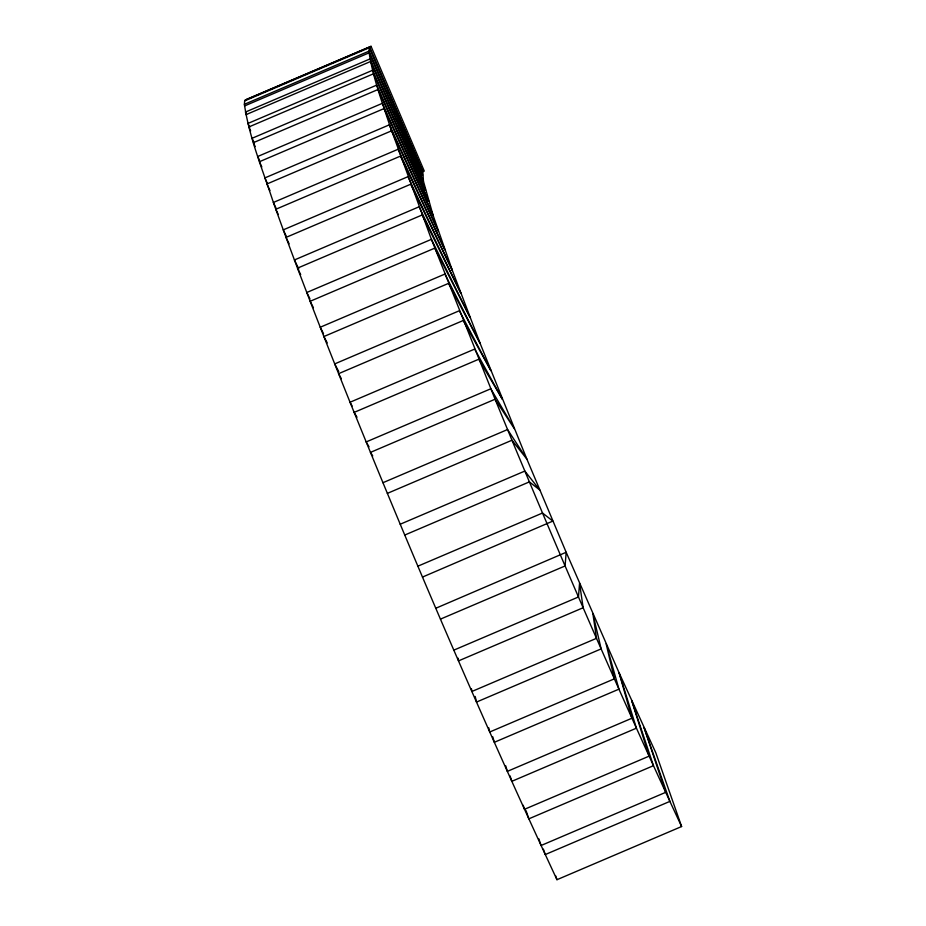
<?xml version="1.0" encoding="UTF-8"?>
<svg xmlns="http://www.w3.org/2000/svg" width="926" height="926" viewBox="0 0 926 926"><rect width="100%" height="100%" fill="white"/><g stroke="black" fill="none" stroke-linecap="round" stroke-linejoin="round"><path stroke-width="1.39" d="M244.395 104.314L244.661 100.888L246.397 99.464L371.025 46.3L424.258 171.067L422.823 171.761L423.46 181.299L433.044 215.202L452.363 270.473L480.108 343.326L526.871 459.111L566.168 552.278L619.135 672.889L655.77 752.664L681.605 826.536L556.977 879.7C483.638 722.488 415.161 563.031 350.04 402.243C323.44 336.057 297.339 269.651 273.378 202.458C262.834 170.095 249.36 138.148 244.395 104.314L369.023 51.15L369.289 47.724L371.025 46.3M244.962 100.17L369.59 47.006L422.823 171.761L369.289 47.724L244.661 100.888M244.499 105.969L369.138 52.817L369.023 51.15L422.557 175.188L369.138 52.817C373.317 79.613 383.271 105.113 391.548 130.832L438.449 231.407L389.476 124.778L264.848 177.931L267.232 183.14M245.922 114.685L370.55 61.521L423.46 181.299L370.03 58.928L245.402 112.081L246.547 114.72M391.548 130.832L266.919 183.996L269.964 190.524M382.924 482.712L507.552 429.548L526.871 459.111L511.974 440.232L495.063 399.233L431.412 239.336L389.476 124.778M387.346 493.384L511.974 440.232C566.018 570.069 622.04 699.118 681.605 826.536M400.206 524.232L524.834 471.068L539.731 489.947L529.371 481.89L404.743 535.054M417.881 566.18L542.509 513.027L552.868 521.083L422.488 577.072M435.799 608.255L566.168 552.278L565.091 565.96L440.463 619.124M453.844 650.133L578.472 596.969L579.56 583.287L583.149 607.734L458.52 660.886L458.115 658.178M372.75 455.951L370.435 452.397L495.063 399.233L514.393 428.807L490.792 388.781L366.152 441.945L369.023 446.795M357.008 417.244L354.137 412.394L478.777 359.23L502.378 399.256L474.668 349.079L350.04 402.243L352.123 406.005M341.358 378.699L338.592 373.676L463.22 320.512L490.919 370.689L459.331 310.754L334.703 363.906L338.731 371.558M327.248 342.921L323.892 336.543L448.52 283.391L480.108 343.326L444.874 274.073L320.246 327.237L323.51 333.649M313.428 307.698L310.164 301.286L434.792 248.122L470.038 317.363L431.412 239.336L306.784 292.5L309.955 298.89M300.684 274.547L297.512 268.146L422.14 214.982L460.754 293.021L419.061 206.799L294.422 259.963L298.785 268.968M289.144 243.839L286.03 237.403L410.658 184.239L452.363 270.473L407.891 176.704L283.263 229.868L286.354 236.385M278.275 214.485L275.809 209.276L400.437 156.124L444.908 249.881L398.006 149.294L273.378 202.458L276.423 208.987M261.826 166.935L259.43 161.726L384.07 108.573L433.044 215.202L382.369 103.33L257.741 156.482L259.523 160.429M255.206 146.609L253.411 142.662L378.04 89.509L428.715 201.382L376.732 85.111L252.092 138.275L254.43 143.495M250.645 130.867L248.897 126.943L373.525 73.779L425.509 190.05L372.611 70.272L247.971 123.436L249.719 127.383M555.565 875.672L556.977 879.7M543.377 849.177L545.252 854.559L669.88 801.395L644.045 727.523L665.69 792.343L541.062 845.507L538.805 838.759M526.118 810.748L528.815 818.85L653.455 765.686L631.81 700.866L649.103 756.148L524.475 809.312L523.202 805.261M510.11 775.942L511.8 781.336L636.428 728.172L619.135 672.889L631.949 718.217L507.321 771.381L505.77 765.883M492.771 736.818L494.322 742.305L618.95 689.152L606.136 643.825L614.366 678.839L489.738 732.003L488.754 727.801M475.2 696.456L476.52 702.058L601.148 648.894L592.918 613.88L596.506 638.327L471.878 691.49L471.473 688.77"/></g></svg>
